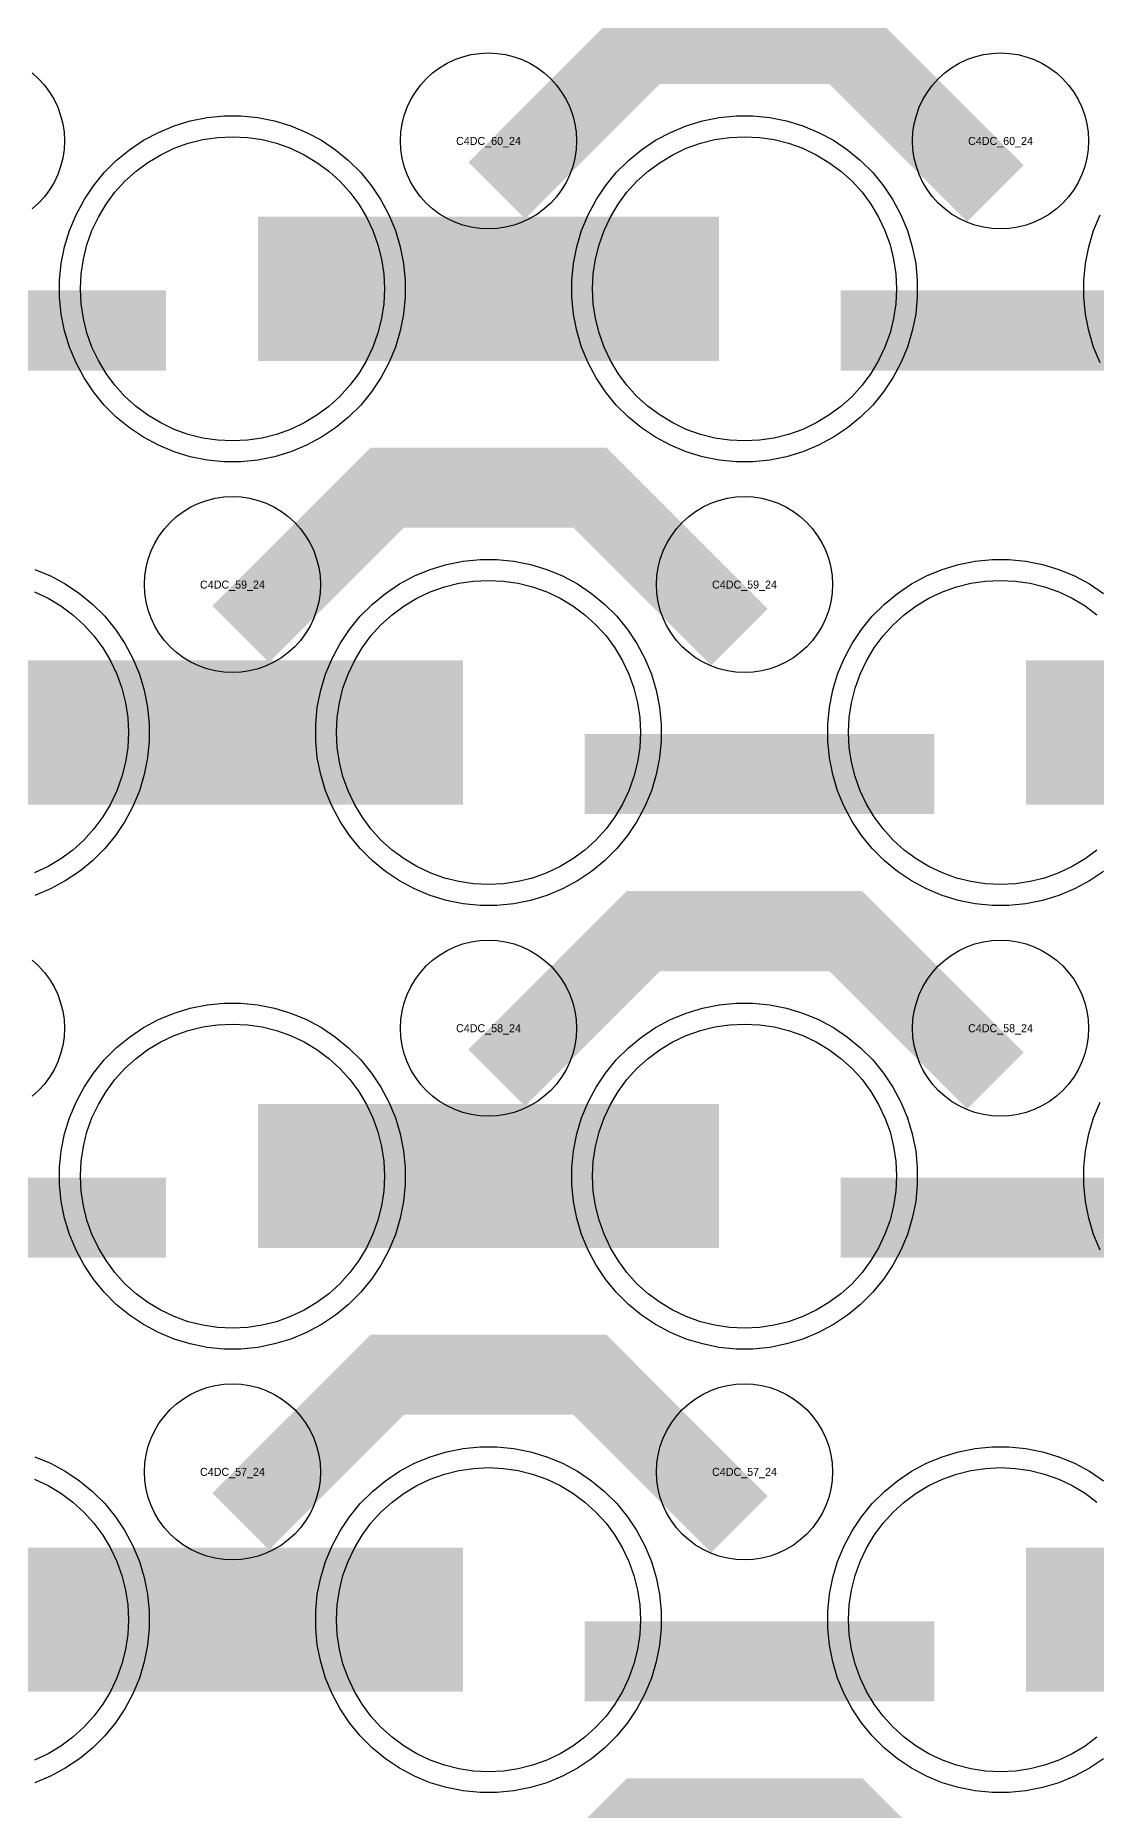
# Model space of a CAD drawing. Extents: x -11880 to 11880, y -14992 to 14992.
# Drawn here: x -4382 to -4050, y -7001 to -6447 of the extents above; entities that cross this region are included whole.
import ezdxf
from ezdxf.enums import TextEntityAlignment as Align

# ---------------------------------------------------------------- set-up
doc = ezdxf.new("R2010")
doc.units = 0
doc.header["$MEASUREMENT"] = 0
for name, color, linetype in [('GDS_775_DT_237', 138, 'CONTINUOUS'), ('RDL1_FS', 34, 'CONTINUOUS'), ('RDL_BS', 160, 'CONTINUOUS')]:
    doc.layers.add(name, color=color, linetype=linetype)

msp = doc.modelspace()

# ---------------------------------------------------------------- linework, layer by layer
at = {"layer": 'RDL1_FS', "color": 240, "true_color": 0xed1f24}
for points in [[(-4320, -6573.229), (-4324.657, -6573), (-4329.268, -6572.316), (-4333.791, -6571.184), (-4338.181, -6569.612), (-4342.395, -6567.62), (-4346.395, -6565.222), (-4350.14, -6562.444), (-4353.594, -6559.314), (-4356.724, -6555.86), (-4359.502, -6552.115), (-4361.9, -6548.115), (-4363.892, -6543.901), (-4365.464, -6539.511), (-4366.596, -6534.988), (-4367.28, -6530.377), (-4367.509, -6525.72), (-4367.28, -6521.063), (-4366.596, -6516.452), (-4365.464, -6511.929), (-4363.892, -6507.539), (-4361.9, -6503.325), (-4359.502, -6499.325), (-4356.724, -6495.58), (-4353.594, -6492.126), (-4350.14, -6488.996), (-4346.395, -6486.218), (-4342.395, -6483.82), (-4338.181, -6481.828), (-4333.791, -6480.256), (-4329.268, -6479.124), (-4324.657, -6478.44), (-4320, -6478.211), (-4315.343, -6478.44), (-4310.732, -6479.124), (-4306.209, -6480.256), (-4301.819, -6481.828), (-4297.605, -6483.82), (-4293.605, -6486.218), (-4289.86, -6488.996), (-4286.406, -6492.126), (-4283.276, -6495.58), (-4280.498, -6499.325), (-4278.1, -6503.325), (-4276.108, -6507.539), (-4274.536, -6511.929), (-4273.404, -6516.452), (-4272.72, -6521.063), (-4272.491, -6525.72), (-4272.72, -6530.377), (-4273.404, -6534.988), (-4274.536, -6539.511), (-4276.108, -6543.901), (-4278.1, -6548.115), (-4280.498, -6552.115), (-4283.276, -6555.86), (-4286.406, -6559.314), (-4289.86, -6562.444), (-4293.605, -6565.222), (-4297.605, -6567.62), (-4301.819, -6569.612), (-4306.209, -6571.184), (-4310.732, -6572.316), (-4315.343, -6573)], [(-4160, -6573.229), (-4164.657, -6573), (-4169.268, -6572.316), (-4173.791, -6571.184), (-4178.181, -6569.612), (-4182.395, -6567.62), (-4186.395, -6565.222), (-4190.14, -6562.444), (-4193.594, -6559.314), (-4196.724, -6555.86), (-4199.502, -6552.115), (-4201.9, -6548.115), (-4203.892, -6543.901), (-4205.464, -6539.511), (-4206.596, -6534.988), (-4207.28, -6530.377), (-4207.509, -6525.72), (-4207.28, -6521.063), (-4206.596, -6516.452), (-4205.464, -6511.929), (-4203.892, -6507.539), (-4201.9, -6503.325), (-4199.502, -6499.325), (-4196.724, -6495.58), (-4193.594, -6492.126), (-4190.14, -6488.996), (-4186.395, -6486.218), (-4182.395, -6483.82), (-4178.181, -6481.828), (-4173.791, -6480.256), (-4169.268, -6479.124), (-4164.657, -6478.44), (-4160, -6478.211), (-4155.343, -6478.44), (-4150.732, -6479.124), (-4146.209, -6480.256), (-4141.819, -6481.828), (-4137.605, -6483.82), (-4133.605, -6486.218), (-4129.86, -6488.996), (-4126.406, -6492.126), (-4123.276, -6495.58), (-4120.498, -6499.325), (-4118.1, -6503.325), (-4116.108, -6507.539), (-4114.536, -6511.929), (-4113.404, -6516.452), (-4112.72, -6521.063), (-4112.491, -6525.72), (-4112.72, -6530.377), (-4113.404, -6534.988), (-4114.536, -6539.511), (-4116.108, -6543.901), (-4118.1, -6548.115), (-4120.498, -6552.115), (-4123.276, -6555.86), (-4126.406, -6559.314), (-4129.86, -6562.444), (-4133.605, -6565.222), (-4137.605, -6567.62), (-4141.819, -6569.612), (-4146.209, -6571.184), (-4150.732, -6572.316), (-4155.343, -6573)], [(-4240, -6711.794), (-4244.657, -6711.565), (-4249.268, -6710.881), (-4253.791, -6709.749), (-4258.181, -6708.177), (-4262.395, -6706.185), (-4266.395, -6703.787), (-4270.14, -6701.009), (-4273.594, -6697.879), (-4276.724, -6694.425), (-4279.502, -6690.68), (-4281.9, -6686.68), (-4283.892, -6682.466), (-4285.464, -6678.076), (-4286.596, -6673.553), (-4287.28, -6668.942), (-4287.509, -6664.285), (-4287.28, -6659.628), (-4286.596, -6655.017), (-4285.464, -6650.494), (-4283.892, -6646.104), (-4281.9, -6641.89), (-4279.502, -6637.89), (-4276.724, -6634.145), (-4273.594, -6630.691), (-4270.14, -6627.561), (-4266.395, -6624.783), (-4262.395, -6622.385), (-4258.181, -6620.393), (-4253.791, -6618.821), (-4249.268, -6617.689), (-4244.657, -6617.005), (-4240, -6616.776), (-4235.343, -6617.005), (-4230.732, -6617.689), (-4226.209, -6618.821), (-4221.819, -6620.393), (-4217.605, -6622.385), (-4213.605, -6624.783), (-4209.86, -6627.561), (-4206.406, -6630.691), (-4203.276, -6634.145), (-4200.498, -6637.89), (-4198.1, -6641.89), (-4196.108, -6646.104), (-4194.536, -6650.494), (-4193.404, -6655.017), (-4192.72, -6659.628), (-4192.491, -6664.285), (-4192.72, -6668.942), (-4193.404, -6673.553), (-4194.536, -6678.076), (-4196.108, -6682.466), (-4198.1, -6686.68), (-4200.498, -6690.68), (-4203.276, -6694.425), (-4206.406, -6697.879), (-4209.86, -6701.009), (-4213.605, -6703.787), (-4217.605, -6706.185), (-4221.819, -6708.177), (-4226.209, -6709.749), (-4230.732, -6710.881), (-4235.343, -6711.565)]]:
    msp.add_lwpolyline(points, close=True, dxfattribs=at)
for points in [[(-4311.998, -6525.72, 45, 45, 0), (-4239.998, -6525.72, 45, 45, 0)], [(-4239.998, -6525.72, 45, 45, 0), (-4167.998, -6525.72, 45, 45, 0)], [(-4391.998, -6664.285, 45, 45, 0), (-4319.998, -6664.285, 45, 45, 0)], [(-4319.998, -6664.285, 45, 45, 0), (-4247.998, -6664.285, 45, 45, 0)], [(-4071.998, -6664.285, 45, 45, 0), (-3999.998, -6664.285, 45, 45, 0)]]:
    msp.add_lwpolyline(points, format="xyseb", dxfattribs=at)
for points in [[(-4049.86, -6701.009), (-4053.605, -6703.787), (-4057.605, -6706.185), (-4061.819, -6708.177), (-4066.209, -6709.749), (-4070.732, -6710.881), (-4075.343, -6711.565), (-4080, -6711.794), (-4084.657, -6711.565), (-4089.268, -6710.881), (-4093.791, -6709.749), (-4098.181, -6708.177), (-4102.395, -6706.185), (-4106.395, -6703.787), (-4110.14, -6701.009), (-4113.594, -6697.879), (-4116.724, -6694.425), (-4119.502, -6690.68), (-4121.9, -6686.68), (-4123.892, -6682.466), (-4125.464, -6678.076), (-4126.596, -6673.553), (-4127.28, -6668.942), (-4127.509, -6664.285), (-4127.28, -6659.628), (-4126.596, -6655.017), (-4125.464, -6650.494), (-4123.892, -6646.104), (-4121.9, -6641.89), (-4119.502, -6637.89), (-4116.724, -6634.145), (-4113.594, -6630.691), (-4110.14, -6627.561), (-4106.395, -6624.783), (-4102.395, -6622.385), (-4098.181, -6620.393), (-4093.791, -6618.821), (-4089.268, -6617.689), (-4084.657, -6617.005), (-4080, -6616.776), (-4075.343, -6617.005), (-4070.732, -6617.689), (-4066.209, -6618.821), (-4061.819, -6620.393), (-4057.605, -6622.385), (-4053.605, -6624.783), (-4049.86, -6627.561)], [(-4381.819, -6620.393), (-4377.605, -6622.385), (-4373.605, -6624.783), (-4369.86, -6627.561), (-4366.406, -6630.691), (-4363.276, -6634.145), (-4360.498, -6637.89), (-4358.1, -6641.89), (-4356.108, -6646.104), (-4354.536, -6650.494), (-4353.404, -6655.017), (-4352.72, -6659.628), (-4352.491, -6664.285), (-4352.72, -6668.942), (-4353.404, -6673.553), (-4354.536, -6678.076), (-4356.108, -6682.466), (-4358.1, -6686.68), (-4360.498, -6690.68), (-4363.276, -6694.425), (-4366.406, -6697.879), (-4369.86, -6701.009), (-4373.605, -6703.787), (-4377.605, -6706.185), (-4381.819, -6708.177)]]:
    msp.add_lwpolyline(points, dxfattribs=at)
at = {"layer": 'RDL1_FS'}
for points in [[(-4320, -6850.359), (-4324.657, -6850.13), (-4329.268, -6849.446), (-4333.791, -6848.314), (-4338.181, -6846.742), (-4342.395, -6844.75), (-4346.395, -6842.352), (-4350.14, -6839.574), (-4353.594, -6836.444), (-4356.724, -6832.99), (-4359.502, -6829.245), (-4361.9, -6825.245), (-4363.892, -6821.031), (-4365.464, -6816.641), (-4366.596, -6812.118), (-4367.28, -6807.507), (-4367.509, -6802.85), (-4367.28, -6798.193), (-4366.596, -6793.582), (-4365.464, -6789.059), (-4363.892, -6784.669), (-4361.9, -6780.455), (-4359.502, -6776.455), (-4356.724, -6772.71), (-4353.594, -6769.256), (-4350.14, -6766.126), (-4346.395, -6763.348), (-4342.395, -6760.95), (-4338.181, -6758.958), (-4333.791, -6757.386), (-4329.268, -6756.254), (-4324.657, -6755.57), (-4320, -6755.341), (-4315.343, -6755.57), (-4310.732, -6756.254), (-4306.209, -6757.386), (-4301.819, -6758.958), (-4297.605, -6760.95), (-4293.605, -6763.348), (-4289.86, -6766.126), (-4286.406, -6769.256), (-4283.276, -6772.71), (-4280.498, -6776.455), (-4278.1, -6780.455), (-4276.108, -6784.669), (-4274.536, -6789.059), (-4273.404, -6793.582), (-4272.72, -6798.193), (-4272.491, -6802.85), (-4272.72, -6807.507), (-4273.404, -6812.118), (-4274.536, -6816.641), (-4276.108, -6821.031), (-4278.1, -6825.245), (-4280.498, -6829.245), (-4283.276, -6832.99), (-4286.406, -6836.444), (-4289.86, -6839.574), (-4293.605, -6842.352), (-4297.605, -6844.75), (-4301.819, -6846.742), (-4306.209, -6848.314), (-4310.732, -6849.446), (-4315.343, -6850.13)], [(-4160, -6850.359), (-4164.657, -6850.13), (-4169.268, -6849.446), (-4173.791, -6848.314), (-4178.181, -6846.742), (-4182.395, -6844.75), (-4186.395, -6842.352), (-4190.14, -6839.574), (-4193.594, -6836.444), (-4196.724, -6832.99), (-4199.502, -6829.245), (-4201.9, -6825.245), (-4203.892, -6821.031), (-4205.464, -6816.641), (-4206.596, -6812.118), (-4207.28, -6807.507), (-4207.509, -6802.85), (-4207.28, -6798.193), (-4206.596, -6793.582), (-4205.464, -6789.059), (-4203.892, -6784.669), (-4201.9, -6780.455), (-4199.502, -6776.455), (-4196.724, -6772.71), (-4193.594, -6769.256), (-4190.14, -6766.126), (-4186.395, -6763.348), (-4182.395, -6760.95), (-4178.181, -6758.958), (-4173.791, -6757.386), (-4169.268, -6756.254), (-4164.657, -6755.57), (-4160, -6755.341), (-4155.343, -6755.57), (-4150.732, -6756.254), (-4146.209, -6757.386), (-4141.819, -6758.958), (-4137.605, -6760.95), (-4133.605, -6763.348), (-4129.86, -6766.126), (-4126.406, -6769.256), (-4123.276, -6772.71), (-4120.498, -6776.455), (-4118.1, -6780.455), (-4116.108, -6784.669), (-4114.536, -6789.059), (-4113.404, -6793.582), (-4112.72, -6798.193), (-4112.491, -6802.85), (-4112.72, -6807.507), (-4113.404, -6812.118), (-4114.536, -6816.641), (-4116.108, -6821.031), (-4118.1, -6825.245), (-4120.498, -6829.245), (-4123.276, -6832.99), (-4126.406, -6836.444), (-4129.86, -6839.574), (-4133.605, -6842.352), (-4137.605, -6844.75), (-4141.819, -6846.742), (-4146.209, -6848.314), (-4150.732, -6849.446), (-4155.343, -6850.13)], [(-4240, -6988.919), (-4244.657, -6988.69), (-4249.268, -6988.006), (-4253.791, -6986.874), (-4258.181, -6985.302), (-4262.395, -6983.31), (-4266.395, -6980.912), (-4270.14, -6978.134), (-4273.594, -6975.004), (-4276.724, -6971.55), (-4279.502, -6967.805), (-4281.9, -6963.805), (-4283.892, -6959.591), (-4285.464, -6955.201), (-4286.596, -6950.678), (-4287.28, -6946.067), (-4287.509, -6941.41), (-4287.28, -6936.753), (-4286.596, -6932.142), (-4285.464, -6927.619), (-4283.892, -6923.229), (-4281.9, -6919.015), (-4279.502, -6915.015), (-4276.724, -6911.27), (-4273.594, -6907.816), (-4270.14, -6904.686), (-4266.395, -6901.908), (-4262.395, -6899.51), (-4258.181, -6897.518), (-4253.791, -6895.946), (-4249.268, -6894.814), (-4244.657, -6894.13), (-4240, -6893.901), (-4235.343, -6894.13), (-4230.732, -6894.814), (-4226.209, -6895.946), (-4221.819, -6897.518), (-4217.605, -6899.51), (-4213.605, -6901.908), (-4209.86, -6904.686), (-4206.406, -6907.816), (-4203.276, -6911.27), (-4200.498, -6915.015), (-4198.1, -6919.015), (-4196.108, -6923.229), (-4194.536, -6927.619), (-4193.404, -6932.142), (-4192.72, -6936.753), (-4192.491, -6941.41), (-4192.72, -6946.067), (-4193.404, -6950.678), (-4194.536, -6955.201), (-4196.108, -6959.591), (-4198.1, -6963.805), (-4200.498, -6967.805), (-4203.276, -6971.55), (-4206.406, -6975.004), (-4209.86, -6978.134), (-4213.605, -6980.912), (-4217.605, -6983.31), (-4221.819, -6985.302), (-4226.209, -6986.874), (-4230.732, -6988.006), (-4235.343, -6988.69)]]:
    msp.add_lwpolyline(points, close=True, dxfattribs=at)
for points in [[(-4311.998, -6802.85, 45, 45, 0), (-4239.998, -6802.85, 45, 45, 0)], [(-4239.998, -6802.85, 45, 45, 0), (-4167.998, -6802.85, 45, 45, 0)], [(-4391.998, -6941.41, 45, 45, 0), (-4319.998, -6941.41, 45, 45, 0)], [(-4319.998, -6941.41, 45, 45, 0), (-4247.998, -6941.41, 45, 45, 0)], [(-4071.998, -6941.41, 45, 45, 0), (-3999.998, -6941.41, 45, 45, 0)]]:
    msp.add_lwpolyline(points, format="xyseb", dxfattribs=at)
for points in [[(-4049.86, -6978.134), (-4053.605, -6980.912), (-4057.605, -6983.31), (-4061.819, -6985.302), (-4066.209, -6986.874), (-4070.732, -6988.006), (-4075.343, -6988.69), (-4080, -6988.919), (-4084.657, -6988.69), (-4089.268, -6988.006), (-4093.791, -6986.874), (-4098.181, -6985.302), (-4102.395, -6983.31), (-4106.395, -6980.912), (-4110.14, -6978.134), (-4113.594, -6975.004), (-4116.724, -6971.55), (-4119.502, -6967.805), (-4121.9, -6963.805), (-4123.892, -6959.591), (-4125.464, -6955.201), (-4126.596, -6950.678), (-4127.28, -6946.067), (-4127.509, -6941.41), (-4127.28, -6936.753), (-4126.596, -6932.142), (-4125.464, -6927.619), (-4123.892, -6923.229), (-4121.9, -6919.015), (-4119.502, -6915.015), (-4116.724, -6911.27), (-4113.594, -6907.816), (-4110.14, -6904.686), (-4106.395, -6901.908), (-4102.395, -6899.51), (-4098.181, -6897.518), (-4093.791, -6895.946), (-4089.268, -6894.814), (-4084.657, -6894.13), (-4080, -6893.901), (-4075.343, -6894.13), (-4070.732, -6894.814), (-4066.209, -6895.946), (-4061.819, -6897.518), (-4057.605, -6899.51), (-4053.605, -6901.908), (-4049.86, -6904.686)], [(-4381.819, -6897.518), (-4377.605, -6899.51), (-4373.605, -6901.908), (-4369.86, -6904.686), (-4366.406, -6907.816), (-4363.276, -6911.27), (-4360.498, -6915.015), (-4358.1, -6919.015), (-4356.108, -6923.229), (-4354.536, -6927.619), (-4353.404, -6932.142), (-4352.72, -6936.753), (-4352.491, -6941.41), (-4352.72, -6946.067), (-4353.404, -6950.678), (-4354.536, -6955.201), (-4356.108, -6959.591), (-4358.1, -6963.805), (-4360.498, -6967.805), (-4363.276, -6971.55), (-4366.406, -6975.004), (-4369.86, -6978.134), (-4373.605, -6980.912), (-4377.605, -6983.31), (-4381.819, -6985.302)]]:
    msp.add_lwpolyline(points, dxfattribs=at)
at = {"layer": 'RDL_BS'}
for points in [[(-4237.438, -6495.034, 25, 25, 0), (-4191.623, -6449.219, 25, 25, 0), (-4158.07, -6449.219, 25, 25, 0)], [(-4081.599, -6495.933, 25, 25, 0), (-4128.313, -6449.219, 25, 25, 0), (-4158.071, -6449.219, 25, 25, 0)], [(-4317.438, -6633.599, 25, 25, 0), (-4271.623, -6587.784, 25, 25, 0), (-4238.07, -6587.784, 25, 25, 0)], [(-4161.599, -6634.498, 25, 25, 0), (-4208.313, -6587.784, 25, 25, 0), (-4238.071, -6587.784, 25, 25, 0)], [(-4237.438, -6772.164, 25, 25, 0), (-4191.623, -6726.349, 25, 25, 0), (-4158.07, -6726.349, 25, 25, 0)], [(-4081.599, -6773.063, 25, 25, 0), (-4128.313, -6726.349, 25, 25, 0), (-4158.071, -6726.349, 25, 25, 0)], [(-4449.984, -6815.863, 25, 25, 0), (-4340.719, -6815.863, 25, 25, 0)], [(-4129.984, -6815.863, 25, 25, 0), (-4020.719, -6815.863, 25, 25, 0)], [(-4317.438, -6910.724, 25, 25, 0), (-4271.623, -6864.909, 25, 25, 0), (-4238.07, -6864.909, 25, 25, 0)], [(-4161.599, -6911.623, 25, 25, 0), (-4208.313, -6864.909, 25, 25, 0), (-4238.071, -6864.909, 25, 25, 0)], [(-4209.984, -6954.423, 25, 25, 0), (-4100.719, -6954.423, 25, 25, 0)], [(-4237.438, -7049.289, 25, 25, 0), (-4191.623, -7003.474, 25, 25, 0), (-4158.07, -7003.474, 25, 25, 0)], [(-4081.599, -7050.188, 25, 25, 0), (-4128.313, -7003.474, 25, 25, 0), (-4158.071, -7003.474, 25, 25, 0)]]:
    msp.add_lwpolyline(points, format="xyseb", dxfattribs=at)
for points in [[(-4240, -6507.026), (-4242.693, -6506.894), (-4245.365, -6506.498), (-4247.984, -6505.841), (-4250.519, -6504.934), (-4252.956, -6503.782), (-4255.28, -6502.389), (-4257.443, -6500.786), (-4259.442, -6498.974), (-4261.254, -6496.975), (-4262.857, -6494.812), (-4264.25, -6492.488), (-4265.402, -6490.051), (-4266.309, -6487.516), (-4266.966, -6484.897), (-4267.362, -6482.225), (-4267.494, -6479.532), (-4267.362, -6476.839), (-4266.966, -6474.167), (-4266.309, -6471.548), (-4265.402, -6469.013), (-4264.25, -6466.576), (-4262.857, -6464.252), (-4261.254, -6462.089), (-4259.442, -6460.09), (-4257.443, -6458.278), (-4255.28, -6456.675), (-4252.956, -6455.282), (-4250.519, -6454.13), (-4247.984, -6453.223), (-4245.365, -6452.566), (-4242.693, -6452.17), (-4240, -6452.038), (-4237.307, -6452.17), (-4234.635, -6452.566), (-4232.016, -6453.223), (-4229.481, -6454.13), (-4227.044, -6455.282), (-4224.72, -6456.675), (-4222.557, -6458.278), (-4220.558, -6460.09), (-4218.746, -6462.089), (-4217.143, -6464.252), (-4215.75, -6466.576), (-4214.598, -6469.013), (-4213.691, -6471.548), (-4213.034, -6474.167), (-4212.638, -6476.839), (-4212.506, -6479.532), (-4212.638, -6482.225), (-4213.034, -6484.897), (-4213.691, -6487.516), (-4214.598, -6490.051), (-4215.75, -6492.488), (-4217.143, -6494.812), (-4218.746, -6496.975), (-4220.558, -6498.974), (-4222.557, -6500.786), (-4224.72, -6502.389), (-4227.044, -6503.782), (-4229.481, -6504.934), (-4232.016, -6505.841), (-4234.635, -6506.498), (-4237.307, -6506.894)], [(-4080, -6507.026), (-4082.693, -6506.894), (-4085.365, -6506.498), (-4087.984, -6505.841), (-4090.519, -6504.934), (-4092.956, -6503.782), (-4095.28, -6502.389), (-4097.443, -6500.786), (-4099.442, -6498.974), (-4101.254, -6496.975), (-4102.857, -6494.812), (-4104.25, -6492.488), (-4105.402, -6490.051), (-4106.309, -6487.516), (-4106.966, -6484.897), (-4107.362, -6482.225), (-4107.494, -6479.532), (-4107.362, -6476.839), (-4106.966, -6474.167), (-4106.309, -6471.548), (-4105.402, -6469.013), (-4104.25, -6466.576), (-4102.857, -6464.252), (-4101.254, -6462.089), (-4099.442, -6460.09), (-4097.443, -6458.278), (-4095.28, -6456.675), (-4092.956, -6455.282), (-4090.519, -6454.13), (-4087.984, -6453.223), (-4085.365, -6452.566), (-4082.693, -6452.17), (-4080, -6452.038), (-4077.307, -6452.17), (-4074.635, -6452.566), (-4072.016, -6453.223), (-4069.481, -6454.13), (-4067.044, -6455.282), (-4064.72, -6456.675), (-4062.557, -6458.278), (-4060.558, -6460.09), (-4058.746, -6462.089), (-4057.143, -6464.252), (-4055.75, -6466.576), (-4054.598, -6469.013), (-4053.691, -6471.548), (-4053.034, -6474.167), (-4052.638, -6476.839), (-4052.506, -6479.532), (-4052.638, -6482.225), (-4053.034, -6484.897), (-4053.691, -6487.516), (-4054.598, -6490.051), (-4055.75, -6492.488), (-4057.143, -6494.812), (-4058.746, -6496.975), (-4060.558, -6498.974), (-4062.557, -6500.786), (-4064.72, -6502.389), (-4067.044, -6503.782), (-4069.481, -6504.934), (-4072.016, -6505.841), (-4074.635, -6506.498), (-4077.307, -6506.894)], [(-4320, -6645.591), (-4322.693, -6645.459), (-4325.365, -6645.063), (-4327.984, -6644.406), (-4330.519, -6643.499), (-4332.956, -6642.347), (-4335.28, -6640.954), (-4337.443, -6639.351), (-4339.442, -6637.539), (-4341.254, -6635.54), (-4342.857, -6633.377), (-4344.25, -6631.053), (-4345.402, -6628.616), (-4346.309, -6626.081), (-4346.966, -6623.462), (-4347.362, -6620.79), (-4347.494, -6618.097), (-4347.362, -6615.404), (-4346.966, -6612.732), (-4346.309, -6610.113), (-4345.402, -6607.578), (-4344.25, -6605.141), (-4342.857, -6602.817), (-4341.254, -6600.654), (-4339.442, -6598.655), (-4337.443, -6596.843), (-4335.28, -6595.24), (-4332.956, -6593.847), (-4330.519, -6592.695), (-4327.984, -6591.788), (-4325.365, -6591.131), (-4322.693, -6590.735), (-4320, -6590.603), (-4317.307, -6590.735), (-4314.635, -6591.131), (-4312.016, -6591.788), (-4309.481, -6592.695), (-4307.044, -6593.847), (-4304.72, -6595.24), (-4302.557, -6596.843), (-4300.558, -6598.655), (-4298.746, -6600.654), (-4297.143, -6602.817), (-4295.75, -6605.141), (-4294.598, -6607.578), (-4293.691, -6610.113), (-4293.034, -6612.732), (-4292.638, -6615.404), (-4292.506, -6618.097), (-4292.638, -6620.79), (-4293.034, -6623.462), (-4293.691, -6626.081), (-4294.598, -6628.616), (-4295.75, -6631.053), (-4297.143, -6633.377), (-4298.746, -6635.54), (-4300.558, -6637.539), (-4302.557, -6639.351), (-4304.72, -6640.954), (-4307.044, -6642.347), (-4309.481, -6643.499), (-4312.016, -6644.406), (-4314.635, -6645.063), (-4317.307, -6645.459)], [(-4160, -6645.591), (-4162.693, -6645.459), (-4165.365, -6645.063), (-4167.984, -6644.406), (-4170.519, -6643.499), (-4172.956, -6642.347), (-4175.28, -6640.954), (-4177.443, -6639.351), (-4179.442, -6637.539), (-4181.254, -6635.54), (-4182.857, -6633.377), (-4184.25, -6631.053), (-4185.402, -6628.616), (-4186.309, -6626.081), (-4186.966, -6623.462), (-4187.362, -6620.79), (-4187.494, -6618.097), (-4187.362, -6615.404), (-4186.966, -6612.732), (-4186.309, -6610.113), (-4185.402, -6607.578), (-4184.25, -6605.141), (-4182.857, -6602.817), (-4181.254, -6600.654), (-4179.442, -6598.655), (-4177.443, -6596.843), (-4175.28, -6595.24), (-4172.956, -6593.847), (-4170.519, -6592.695), (-4167.984, -6591.788), (-4165.365, -6591.131), (-4162.693, -6590.735), (-4160, -6590.603), (-4157.307, -6590.735), (-4154.635, -6591.131), (-4152.016, -6591.788), (-4149.481, -6592.695), (-4147.044, -6593.847), (-4144.72, -6595.24), (-4142.557, -6596.843), (-4140.558, -6598.655), (-4138.746, -6600.654), (-4137.143, -6602.817), (-4135.75, -6605.141), (-4134.598, -6607.578), (-4133.691, -6610.113), (-4133.034, -6612.732), (-4132.638, -6615.404), (-4132.506, -6618.097), (-4132.638, -6620.79), (-4133.034, -6623.462), (-4133.691, -6626.081), (-4134.598, -6628.616), (-4135.75, -6631.053), (-4137.143, -6633.377), (-4138.746, -6635.54), (-4140.558, -6637.539), (-4142.557, -6639.351), (-4144.72, -6640.954), (-4147.044, -6642.347), (-4149.481, -6643.499), (-4152.016, -6644.406), (-4154.635, -6645.063), (-4157.307, -6645.459)], [(-4240, -6784.156), (-4242.693, -6784.024), (-4245.365, -6783.628), (-4247.984, -6782.971), (-4250.519, -6782.064), (-4252.956, -6780.912), (-4255.28, -6779.519), (-4257.443, -6777.916), (-4259.442, -6776.104), (-4261.254, -6774.105), (-4262.857, -6771.942), (-4264.25, -6769.618), (-4265.402, -6767.181), (-4266.309, -6764.646), (-4266.966, -6762.027), (-4267.362, -6759.355), (-4267.494, -6756.662), (-4267.362, -6753.969), (-4266.966, -6751.297), (-4266.309, -6748.678), (-4265.402, -6746.143), (-4264.25, -6743.706), (-4262.857, -6741.382), (-4261.254, -6739.219), (-4259.442, -6737.22), (-4257.443, -6735.408), (-4255.28, -6733.805), (-4252.956, -6732.412), (-4250.519, -6731.26), (-4247.984, -6730.353), (-4245.365, -6729.696), (-4242.693, -6729.3), (-4240, -6729.168), (-4237.307, -6729.3), (-4234.635, -6729.696), (-4232.016, -6730.353), (-4229.481, -6731.26), (-4227.044, -6732.412), (-4224.72, -6733.805), (-4222.557, -6735.408), (-4220.558, -6737.22), (-4218.746, -6739.219), (-4217.143, -6741.382), (-4215.75, -6743.706), (-4214.598, -6746.143), (-4213.691, -6748.678), (-4213.034, -6751.297), (-4212.638, -6753.969), (-4212.506, -6756.662), (-4212.638, -6759.355), (-4213.034, -6762.027), (-4213.691, -6764.646), (-4214.598, -6767.181), (-4215.75, -6769.618), (-4217.143, -6771.942), (-4218.746, -6774.105), (-4220.558, -6776.104), (-4222.557, -6777.916), (-4224.72, -6779.519), (-4227.044, -6780.912), (-4229.481, -6782.064), (-4232.016, -6782.971), (-4234.635, -6783.628), (-4237.307, -6784.024)], [(-4080, -6784.156), (-4082.693, -6784.024), (-4085.365, -6783.628), (-4087.984, -6782.971), (-4090.519, -6782.064), (-4092.956, -6780.912), (-4095.28, -6779.519), (-4097.443, -6777.916), (-4099.442, -6776.104), (-4101.254, -6774.105), (-4102.857, -6771.942), (-4104.25, -6769.618), (-4105.402, -6767.181), (-4106.309, -6764.646), (-4106.966, -6762.027), (-4107.362, -6759.355), (-4107.494, -6756.662), (-4107.362, -6753.969), (-4106.966, -6751.297), (-4106.309, -6748.678), (-4105.402, -6746.143), (-4104.25, -6743.706), (-4102.857, -6741.382), (-4101.254, -6739.219), (-4099.442, -6737.22), (-4097.443, -6735.408), (-4095.28, -6733.805), (-4092.956, -6732.412), (-4090.519, -6731.26), (-4087.984, -6730.353), (-4085.365, -6729.696), (-4082.693, -6729.3), (-4080, -6729.168), (-4077.307, -6729.3), (-4074.635, -6729.696), (-4072.016, -6730.353), (-4069.481, -6731.26), (-4067.044, -6732.412), (-4064.72, -6733.805), (-4062.557, -6735.408), (-4060.558, -6737.22), (-4058.746, -6739.219), (-4057.143, -6741.382), (-4055.75, -6743.706), (-4054.598, -6746.143), (-4053.691, -6748.678), (-4053.034, -6751.297), (-4052.638, -6753.969), (-4052.506, -6756.662), (-4052.638, -6759.355), (-4053.034, -6762.027), (-4053.691, -6764.646), (-4054.598, -6767.181), (-4055.75, -6769.618), (-4057.143, -6771.942), (-4058.746, -6774.105), (-4060.558, -6776.104), (-4062.557, -6777.916), (-4064.72, -6779.519), (-4067.044, -6780.912), (-4069.481, -6782.064), (-4072.016, -6782.971), (-4074.635, -6783.628), (-4077.307, -6784.024)], [(-4322.644, -6856.85), (-4327.938, -6856.333), (-4333.165, -6855.287), (-4338.205, -6853.756), (-4343.115, -6851.725), (-4347.777, -6849.233), (-4352.191, -6846.286), (-4356.292, -6842.924), (-4360.074, -6839.142), (-4363.436, -6835.041), (-4366.383, -6830.627), (-4368.875, -6825.965), (-4370.906, -6821.055), (-4372.437, -6816.015), (-4373.483, -6810.788), (-4374, -6805.494), (-4374, -6800.206), (-4373.483, -6794.912), (-4372.437, -6789.685), (-4370.906, -6784.645), (-4368.875, -6779.735), (-4366.383, -6775.073), (-4363.436, -6770.659), (-4360.074, -6766.558), (-4356.292, -6762.776), (-4352.191, -6759.414), (-4347.777, -6756.467), (-4343.115, -6753.975), (-4338.205, -6751.944), (-4333.165, -6750.413), (-4327.938, -6749.367), (-4322.644, -6748.85), (-4317.356, -6748.85), (-4312.062, -6749.367), (-4306.835, -6750.413), (-4301.795, -6751.944), (-4296.885, -6753.975), (-4292.223, -6756.467), (-4287.809, -6759.414), (-4283.708, -6762.776), (-4279.926, -6766.558), (-4276.564, -6770.659), (-4273.617, -6775.073), (-4271.125, -6779.735), (-4269.094, -6784.645), (-4267.563, -6789.685), (-4266.517, -6794.912), (-4266, -6800.206), (-4266, -6805.494), (-4266.517, -6810.788), (-4267.563, -6816.015), (-4269.094, -6821.055), (-4271.125, -6825.965), (-4273.617, -6830.627), (-4276.564, -6835.041), (-4279.926, -6839.142), (-4283.708, -6842.924), (-4287.809, -6846.286), (-4292.223, -6849.233), (-4296.885, -6851.725), (-4301.795, -6853.756), (-4306.835, -6855.287), (-4312.062, -6856.333), (-4317.356, -6856.85)], [(-4162.644, -6856.85), (-4167.938, -6856.333), (-4173.165, -6855.287), (-4178.205, -6853.756), (-4183.115, -6851.725), (-4187.777, -6849.233), (-4192.191, -6846.286), (-4196.292, -6842.924), (-4200.074, -6839.142), (-4203.436, -6835.041), (-4206.383, -6830.627), (-4208.875, -6825.965), (-4210.906, -6821.055), (-4212.437, -6816.015), (-4213.483, -6810.788), (-4214, -6805.494), (-4214, -6800.206), (-4213.483, -6794.912), (-4212.437, -6789.685), (-4210.906, -6784.645), (-4208.875, -6779.735), (-4206.383, -6775.073), (-4203.436, -6770.659), (-4200.074, -6766.558), (-4196.292, -6762.776), (-4192.191, -6759.414), (-4187.777, -6756.467), (-4183.115, -6753.975), (-4178.205, -6751.944), (-4173.165, -6750.413), (-4167.938, -6749.367), (-4162.644, -6748.85), (-4157.356, -6748.85), (-4152.062, -6749.367), (-4146.835, -6750.413), (-4141.795, -6751.944), (-4136.885, -6753.975), (-4132.223, -6756.467), (-4127.809, -6759.414), (-4123.708, -6762.776), (-4119.926, -6766.558), (-4116.564, -6770.659), (-4113.617, -6775.073), (-4111.125, -6779.735), (-4109.094, -6784.645), (-4107.563, -6789.685), (-4106.517, -6794.912), (-4106, -6800.206), (-4106, -6805.494), (-4106.517, -6810.788), (-4107.563, -6816.015), (-4109.094, -6821.055), (-4111.125, -6825.965), (-4113.617, -6830.627), (-4116.564, -6835.041), (-4119.926, -6839.142), (-4123.708, -6842.924), (-4127.809, -6846.286), (-4132.223, -6849.233), (-4136.885, -6851.725), (-4141.795, -6853.756), (-4146.835, -6855.287), (-4152.062, -6856.333), (-4157.356, -6856.85)], [(-4320, -6922.716), (-4322.693, -6922.584), (-4325.365, -6922.188), (-4327.984, -6921.531), (-4330.519, -6920.624), (-4332.956, -6919.472), (-4335.28, -6918.079), (-4337.443, -6916.476), (-4339.442, -6914.664), (-4341.254, -6912.665), (-4342.857, -6910.502), (-4344.25, -6908.178), (-4345.402, -6905.741), (-4346.309, -6903.206), (-4346.966, -6900.587), (-4347.362, -6897.915), (-4347.494, -6895.222), (-4347.362, -6892.529), (-4346.966, -6889.857), (-4346.309, -6887.238), (-4345.402, -6884.703), (-4344.25, -6882.266), (-4342.857, -6879.942), (-4341.254, -6877.779), (-4339.442, -6875.78), (-4337.443, -6873.968), (-4335.28, -6872.365), (-4332.956, -6870.972), (-4330.519, -6869.82), (-4327.984, -6868.913), (-4325.365, -6868.256), (-4322.693, -6867.86), (-4320, -6867.728), (-4317.307, -6867.86), (-4314.635, -6868.256), (-4312.016, -6868.913), (-4309.481, -6869.82), (-4307.044, -6870.972), (-4304.72, -6872.365), (-4302.557, -6873.968), (-4300.558, -6875.78), (-4298.746, -6877.779), (-4297.143, -6879.942), (-4295.75, -6882.266), (-4294.598, -6884.703), (-4293.691, -6887.238), (-4293.034, -6889.857), (-4292.638, -6892.529), (-4292.506, -6895.222), (-4292.638, -6897.915), (-4293.034, -6900.587), (-4293.691, -6903.206), (-4294.598, -6905.741), (-4295.75, -6908.178), (-4297.143, -6910.502), (-4298.746, -6912.665), (-4300.558, -6914.664), (-4302.557, -6916.476), (-4304.72, -6918.079), (-4307.044, -6919.472), (-4309.481, -6920.624), (-4312.016, -6921.531), (-4314.635, -6922.188), (-4317.307, -6922.584)], [(-4160, -6922.716), (-4162.693, -6922.584), (-4165.365, -6922.188), (-4167.984, -6921.531), (-4170.519, -6920.624), (-4172.956, -6919.472), (-4175.28, -6918.079), (-4177.443, -6916.476), (-4179.442, -6914.664), (-4181.254, -6912.665), (-4182.857, -6910.502), (-4184.25, -6908.178), (-4185.402, -6905.741), (-4186.309, -6903.206), (-4186.966, -6900.587), (-4187.362, -6897.915), (-4187.494, -6895.222), (-4187.362, -6892.529), (-4186.966, -6889.857), (-4186.309, -6887.238), (-4185.402, -6884.703), (-4184.25, -6882.266), (-4182.857, -6879.942), (-4181.254, -6877.779), (-4179.442, -6875.78), (-4177.443, -6873.968), (-4175.28, -6872.365), (-4172.956, -6870.972), (-4170.519, -6869.82), (-4167.984, -6868.913), (-4165.365, -6868.256), (-4162.693, -6867.86), (-4160, -6867.728), (-4157.307, -6867.86), (-4154.635, -6868.256), (-4152.016, -6868.913), (-4149.481, -6869.82), (-4147.044, -6870.972), (-4144.72, -6872.365), (-4142.557, -6873.968), (-4140.558, -6875.78), (-4138.746, -6877.779), (-4137.143, -6879.942), (-4135.75, -6882.266), (-4134.598, -6884.703), (-4133.691, -6887.238), (-4133.034, -6889.857), (-4132.638, -6892.529), (-4132.506, -6895.222), (-4132.638, -6897.915), (-4133.034, -6900.587), (-4133.691, -6903.206), (-4134.598, -6905.741), (-4135.75, -6908.178), (-4137.143, -6910.502), (-4138.746, -6912.665), (-4140.558, -6914.664), (-4142.557, -6916.476), (-4144.72, -6918.079), (-4147.044, -6919.472), (-4149.481, -6920.624), (-4152.016, -6921.531), (-4154.635, -6922.188), (-4157.307, -6922.584)], [(-4242.644, -6995.41), (-4247.938, -6994.893), (-4253.165, -6993.847), (-4258.205, -6992.316), (-4263.115, -6990.285), (-4267.777, -6987.793), (-4272.191, -6984.846), (-4276.292, -6981.484), (-4280.074, -6977.702), (-4283.436, -6973.601), (-4286.383, -6969.187), (-4288.875, -6964.525), (-4290.906, -6959.615), (-4292.437, -6954.575), (-4293.483, -6949.348), (-4294, -6944.054), (-4294, -6938.766), (-4293.483, -6933.472), (-4292.437, -6928.245), (-4290.906, -6923.205), (-4288.875, -6918.295), (-4286.383, -6913.633), (-4283.436, -6909.219), (-4280.074, -6905.118), (-4276.292, -6901.336), (-4272.191, -6897.974), (-4267.777, -6895.027), (-4263.115, -6892.535), (-4258.205, -6890.504), (-4253.165, -6888.973), (-4247.938, -6887.927), (-4242.644, -6887.41), (-4237.356, -6887.41), (-4232.062, -6887.927), (-4226.835, -6888.973), (-4221.795, -6890.504), (-4216.885, -6892.535), (-4212.223, -6895.027), (-4207.809, -6897.974), (-4203.708, -6901.336), (-4199.926, -6905.118), (-4196.564, -6909.219), (-4193.617, -6913.633), (-4191.125, -6918.295), (-4189.094, -6923.205), (-4187.563, -6928.245), (-4186.517, -6933.472), (-4186, -6938.766), (-4186, -6944.054), (-4186.517, -6949.348), (-4187.563, -6954.575), (-4189.094, -6959.615), (-4191.125, -6964.525), (-4193.617, -6969.187), (-4196.564, -6973.601), (-4199.926, -6977.702), (-4203.708, -6981.484), (-4207.809, -6984.846), (-4212.223, -6987.793), (-4216.885, -6990.285), (-4221.795, -6992.316), (-4226.835, -6993.847), (-4232.062, -6994.893), (-4237.356, -6995.41)]]:
    msp.add_lwpolyline(points, close=True, dxfattribs=at)
for points in [[(-4382.557, -6458.278), (-4380.558, -6460.09), (-4378.746, -6462.089), (-4377.143, -6464.252), (-4375.75, -6466.576), (-4374.598, -6469.013), (-4373.691, -6471.548), (-4373.034, -6474.167), (-4372.638, -6476.839), (-4372.506, -6479.532), (-4372.638, -6482.225), (-4373.034, -6484.897), (-4373.691, -6487.516), (-4374.598, -6490.051), (-4375.75, -6492.488), (-4377.143, -6494.812), (-4378.746, -6496.975), (-4380.558, -6498.974), (-4382.557, -6500.786)], [(-4382.557, -6735.408), (-4380.558, -6737.22), (-4378.746, -6739.219), (-4377.143, -6741.382), (-4375.75, -6743.706), (-4374.598, -6746.143), (-4373.691, -6748.678), (-4373.034, -6751.297), (-4372.638, -6753.969), (-4372.506, -6756.662), (-4372.638, -6759.355), (-4373.034, -6762.027), (-4373.691, -6764.646), (-4374.598, -6767.181), (-4375.75, -6769.618), (-4377.143, -6771.942), (-4378.746, -6774.105), (-4380.558, -6776.104), (-4382.557, -6777.916)], [(-4048.875, -6825.965), (-4050.906, -6821.055), (-4052.437, -6816.015), (-4053.483, -6810.788), (-4054, -6805.494), (-4054, -6800.206), (-4053.483, -6794.912), (-4052.437, -6789.685), (-4050.906, -6784.645), (-4048.875, -6779.735)], [(-4381.795, -6890.504), (-4376.885, -6892.535), (-4372.223, -6895.027), (-4367.809, -6897.974), (-4363.708, -6901.336), (-4359.926, -6905.118), (-4356.564, -6909.219), (-4353.617, -6913.633), (-4351.125, -6918.295), (-4349.094, -6923.205), (-4347.563, -6928.245), (-4346.517, -6933.472), (-4346, -6938.766), (-4346, -6944.054), (-4346.517, -6949.348), (-4347.563, -6954.575), (-4349.094, -6959.615), (-4351.125, -6964.525), (-4353.617, -6969.187), (-4356.564, -6973.601), (-4359.926, -6977.702), (-4363.708, -6981.484), (-4367.809, -6984.846), (-4372.223, -6987.793), (-4376.885, -6990.285), (-4381.795, -6992.316)], [(-4047.809, -6984.846), (-4052.223, -6987.793), (-4056.885, -6990.285), (-4061.795, -6992.316), (-4066.835, -6993.847), (-4072.062, -6994.893), (-4077.356, -6995.41), (-4082.644, -6995.41), (-4087.938, -6994.893), (-4093.165, -6993.847), (-4098.205, -6992.316), (-4103.115, -6990.285), (-4107.777, -6987.793), (-4112.191, -6984.846), (-4116.292, -6981.484), (-4120.074, -6977.702), (-4123.436, -6973.601), (-4126.383, -6969.187), (-4128.875, -6964.525), (-4130.906, -6959.615), (-4132.437, -6954.575), (-4133.483, -6949.348), (-4134, -6944.054), (-4134, -6938.766), (-4133.483, -6933.472), (-4132.437, -6928.245), (-4130.906, -6923.205), (-4128.875, -6918.295), (-4126.383, -6913.633), (-4123.436, -6909.219), (-4120.074, -6905.118), (-4116.292, -6901.336), (-4112.191, -6897.974), (-4107.777, -6895.027), (-4103.115, -6892.535), (-4098.205, -6890.504), (-4093.165, -6888.973), (-4087.938, -6887.927), (-4082.644, -6887.41), (-4077.356, -6887.41), (-4072.062, -6887.927), (-4066.835, -6888.973), (-4061.795, -6890.504), (-4056.885, -6892.535), (-4052.223, -6895.027), (-4047.809, -6897.974)]]:
    msp.add_lwpolyline(points, dxfattribs=at)
at = {"layer": 'RDL_BS', "color": 240, "true_color": 0xed1f24}
for points in [[(-4322.644, -6579.72), (-4327.938, -6579.203), (-4333.165, -6578.157), (-4338.205, -6576.626), (-4343.115, -6574.595), (-4347.777, -6572.103), (-4352.191, -6569.156), (-4356.292, -6565.794), (-4360.074, -6562.012), (-4363.436, -6557.911), (-4366.383, -6553.497), (-4368.875, -6548.835), (-4370.906, -6543.925), (-4372.437, -6538.885), (-4373.483, -6533.658), (-4374, -6528.364), (-4374, -6523.076), (-4373.483, -6517.782), (-4372.437, -6512.555), (-4370.906, -6507.515), (-4368.875, -6502.605), (-4366.383, -6497.943), (-4363.436, -6493.529), (-4360.074, -6489.428), (-4356.292, -6485.646), (-4352.191, -6482.284), (-4347.777, -6479.337), (-4343.115, -6476.845), (-4338.205, -6474.814), (-4333.165, -6473.283), (-4327.938, -6472.237), (-4322.644, -6471.72), (-4317.356, -6471.72), (-4312.062, -6472.237), (-4306.835, -6473.283), (-4301.795, -6474.814), (-4296.885, -6476.845), (-4292.223, -6479.337), (-4287.809, -6482.284), (-4283.708, -6485.646), (-4279.926, -6489.428), (-4276.564, -6493.529), (-4273.617, -6497.943), (-4271.125, -6502.605), (-4269.094, -6507.515), (-4267.563, -6512.555), (-4266.517, -6517.782), (-4266, -6523.076), (-4266, -6528.364), (-4266.517, -6533.658), (-4267.563, -6538.885), (-4269.094, -6543.925), (-4271.125, -6548.835), (-4273.617, -6553.497), (-4276.564, -6557.911), (-4279.926, -6562.012), (-4283.708, -6565.794), (-4287.809, -6569.156), (-4292.223, -6572.103), (-4296.885, -6574.595), (-4301.795, -6576.626), (-4306.835, -6578.157), (-4312.062, -6579.203), (-4317.356, -6579.72)], [(-4162.644, -6579.72), (-4167.938, -6579.203), (-4173.165, -6578.157), (-4178.205, -6576.626), (-4183.115, -6574.595), (-4187.777, -6572.103), (-4192.191, -6569.156), (-4196.292, -6565.794), (-4200.074, -6562.012), (-4203.436, -6557.911), (-4206.383, -6553.497), (-4208.875, -6548.835), (-4210.906, -6543.925), (-4212.437, -6538.885), (-4213.483, -6533.658), (-4214, -6528.364), (-4214, -6523.076), (-4213.483, -6517.782), (-4212.437, -6512.555), (-4210.906, -6507.515), (-4208.875, -6502.605), (-4206.383, -6497.943), (-4203.436, -6493.529), (-4200.074, -6489.428), (-4196.292, -6485.646), (-4192.191, -6482.284), (-4187.777, -6479.337), (-4183.115, -6476.845), (-4178.205, -6474.814), (-4173.165, -6473.283), (-4167.938, -6472.237), (-4162.644, -6471.72), (-4157.356, -6471.72), (-4152.062, -6472.237), (-4146.835, -6473.283), (-4141.795, -6474.814), (-4136.885, -6476.845), (-4132.223, -6479.337), (-4127.809, -6482.284), (-4123.708, -6485.646), (-4119.926, -6489.428), (-4116.564, -6493.529), (-4113.617, -6497.943), (-4111.125, -6502.605), (-4109.094, -6507.515), (-4107.563, -6512.555), (-4106.517, -6517.782), (-4106, -6523.076), (-4106, -6528.364), (-4106.517, -6533.658), (-4107.563, -6538.885), (-4109.094, -6543.925), (-4111.125, -6548.835), (-4113.617, -6553.497), (-4116.564, -6557.911), (-4119.926, -6562.012), (-4123.708, -6565.794), (-4127.809, -6569.156), (-4132.223, -6572.103), (-4136.885, -6574.595), (-4141.795, -6576.626), (-4146.835, -6578.157), (-4152.062, -6579.203), (-4157.356, -6579.72)], [(-4242.644, -6718.285), (-4247.938, -6717.768), (-4253.165, -6716.722), (-4258.205, -6715.191), (-4263.115, -6713.16), (-4267.777, -6710.668), (-4272.191, -6707.721), (-4276.292, -6704.359), (-4280.074, -6700.577), (-4283.436, -6696.476), (-4286.383, -6692.062), (-4288.875, -6687.4), (-4290.906, -6682.49), (-4292.437, -6677.45), (-4293.483, -6672.223), (-4294, -6666.929), (-4294, -6661.641), (-4293.483, -6656.347), (-4292.437, -6651.12), (-4290.906, -6646.08), (-4288.875, -6641.17), (-4286.383, -6636.508), (-4283.436, -6632.094), (-4280.074, -6627.993), (-4276.292, -6624.211), (-4272.191, -6620.849), (-4267.777, -6617.902), (-4263.115, -6615.41), (-4258.205, -6613.379), (-4253.165, -6611.848), (-4247.938, -6610.802), (-4242.644, -6610.285), (-4237.356, -6610.285), (-4232.062, -6610.802), (-4226.835, -6611.848), (-4221.795, -6613.379), (-4216.885, -6615.41), (-4212.223, -6617.902), (-4207.809, -6620.849), (-4203.708, -6624.211), (-4199.926, -6627.993), (-4196.564, -6632.094), (-4193.617, -6636.508), (-4191.125, -6641.17), (-4189.094, -6646.08), (-4187.563, -6651.12), (-4186.517, -6656.347), (-4186, -6661.641), (-4186, -6666.929), (-4186.517, -6672.223), (-4187.563, -6677.45), (-4189.094, -6682.49), (-4191.125, -6687.4), (-4193.617, -6692.062), (-4196.564, -6696.476), (-4199.926, -6700.577), (-4203.708, -6704.359), (-4207.809, -6707.721), (-4212.223, -6710.668), (-4216.885, -6713.16), (-4221.795, -6715.191), (-4226.835, -6716.722), (-4232.062, -6717.768), (-4237.356, -6718.285)]]:
    msp.add_lwpolyline(points, close=True, dxfattribs=at)
for points in [[(-4048.875, -6548.835), (-4050.906, -6543.925), (-4052.437, -6538.885), (-4053.483, -6533.658), (-4054, -6528.364), (-4054, -6523.076), (-4053.483, -6517.782), (-4052.437, -6512.555), (-4050.906, -6507.515), (-4048.875, -6502.605)], [(-4381.795, -6613.379), (-4376.885, -6615.41), (-4372.223, -6617.902), (-4367.809, -6620.849), (-4363.708, -6624.211), (-4359.926, -6627.993), (-4356.564, -6632.094), (-4353.617, -6636.508), (-4351.125, -6641.17), (-4349.094, -6646.08), (-4347.563, -6651.12), (-4346.517, -6656.347), (-4346, -6661.641), (-4346, -6666.929), (-4346.517, -6672.223), (-4347.563, -6677.45), (-4349.094, -6682.49), (-4351.125, -6687.4), (-4353.617, -6692.062), (-4356.564, -6696.476), (-4359.926, -6700.577), (-4363.708, -6704.359), (-4367.809, -6707.721), (-4372.223, -6710.668), (-4376.885, -6713.16), (-4381.795, -6715.191)], [(-4047.809, -6707.721), (-4052.223, -6710.668), (-4056.885, -6713.16), (-4061.795, -6715.191), (-4066.835, -6716.722), (-4072.062, -6717.768), (-4077.356, -6718.285), (-4082.644, -6718.285), (-4087.938, -6717.768), (-4093.165, -6716.722), (-4098.205, -6715.191), (-4103.115, -6713.16), (-4107.777, -6710.668), (-4112.191, -6707.721), (-4116.292, -6704.359), (-4120.074, -6700.577), (-4123.436, -6696.476), (-4126.383, -6692.062), (-4128.875, -6687.4), (-4130.906, -6682.49), (-4132.437, -6677.45), (-4133.483, -6672.223), (-4134, -6666.929), (-4134, -6661.641), (-4133.483, -6656.347), (-4132.437, -6651.12), (-4130.906, -6646.08), (-4128.875, -6641.17), (-4126.383, -6636.508), (-4123.436, -6632.094), (-4120.074, -6627.993), (-4116.292, -6624.211), (-4112.191, -6620.849), (-4107.777, -6617.902), (-4103.115, -6615.41), (-4098.205, -6613.379), (-4093.165, -6611.848), (-4087.938, -6610.802), (-4082.644, -6610.285), (-4077.356, -6610.285), (-4072.062, -6610.802), (-4066.835, -6611.848), (-4061.795, -6613.379), (-4056.885, -6615.41), (-4052.223, -6617.902), (-4047.809, -6620.849)]]:
    msp.add_lwpolyline(points, dxfattribs=at)
for points in [[(-4449.984, -6538.733, 25, 25, 0), (-4340.719, -6538.733, 25, 25, 0)], [(-4129.984, -6538.733, 25, 25, 0), (-4020.719, -6538.733, 25, 25, 0)], [(-4209.984, -6677.298, 25, 25, 0), (-4100.719, -6677.298, 25, 25, 0)]]:
    msp.add_lwpolyline(points, format="xyseb", dxfattribs=at)

# ---------------------------------------------------------------- texts
at = {"layer": 'GDS_775_DT_237'}
for s, p in [('C4DC_60_24', (-4240, -6479.532)), ('C4DC_60_24', (-4240, -6479.532)), ('C4DC_60_24', (-4080, -6479.532)), ('C4DC_60_24', (-4080, -6479.532)), ('C4DC_59_24', (-4320, -6618.097)), ('C4DC_59_24', (-4320, -6618.097)), ('C4DC_59_24', (-4160, -6618.097)), ('C4DC_59_24', (-4160, -6618.097)), ('C4DC_58_24', (-4240, -6756.662)), ('C4DC_58_24', (-4240, -6756.662)), ('C4DC_58_24', (-4080, -6756.662)), ('C4DC_58_24', (-4080, -6756.662)), ('C4DC_57_24', (-4320, -6895.222)), ('C4DC_57_24', (-4320, -6895.222)), ('C4DC_57_24', (-4160, -6895.222)), ('C4DC_57_24', (-4160, -6895.222))]:
    msp.add_text(s, height=2.5, dxfattribs=at).set_placement(p, align=Align.MIDDLE_CENTER)

doc.saveas('drawing.dxf')
